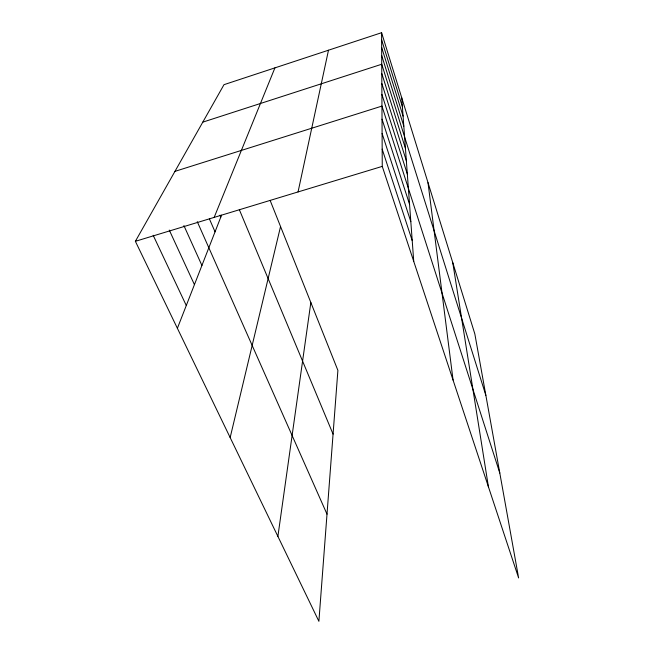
<?xml version="1.0" encoding="UTF-8"?>
<svg xmlns="http://www.w3.org/2000/svg" width="654" height="654" viewBox="0 0 654 654"><rect width="100%" height="100%" fill="white"/><g stroke="black" fill="none" stroke-linecap="round" stroke-linejoin="round"><path stroke-width="0.98" d="M277.893 536.411L310.838 302.508M298.052 191.933L328.488 50.211M230.159 437.575L280.55 226.537M177.389 328.3L221.551 215.182M214.16 217.398L274.917 67.877M270.176 200.516L337.897 370.377L318.89 621.3L135.378 241.31L223.995 84.668L381.593 32.7L474.845 333.973L518.622 577.948L382.255 166.378L381.593 32.7M202.797 122.143L381.748 64.239L485.865 395.392M174.953 171.364L381.961 106.079L499.803 473.055M135.378 241.31L382.255 166.378M153.167 235.276L186.284 305.516M169.272 230.085L194.434 284.645M183.905 225.589L201.923 265.459M197.263 221.665L327.008 514.167M209.386 218.853L215.052 231.835M220.03 215.15L220.831 217.022M239.339 209.656L333.066 434.125M382.173 149.128L412.208 240.615M382.091 133.457L410.818 221.665M382.026 119.167L409.551 204.31M381.903 94.389L407.328 174.046M381.846 83.581L406.355 160.778M381.797 73.559L405.447 148.433M381.666 47.431L403.077 116.101M381.707 55.549L403.812 126.173M381.625 39.837L402.382 106.651M452.772 262.663L488.415 486.772M428.002 182.646L453.059 380.056M401.728 97.757L413.737 261.379"/></g></svg>
